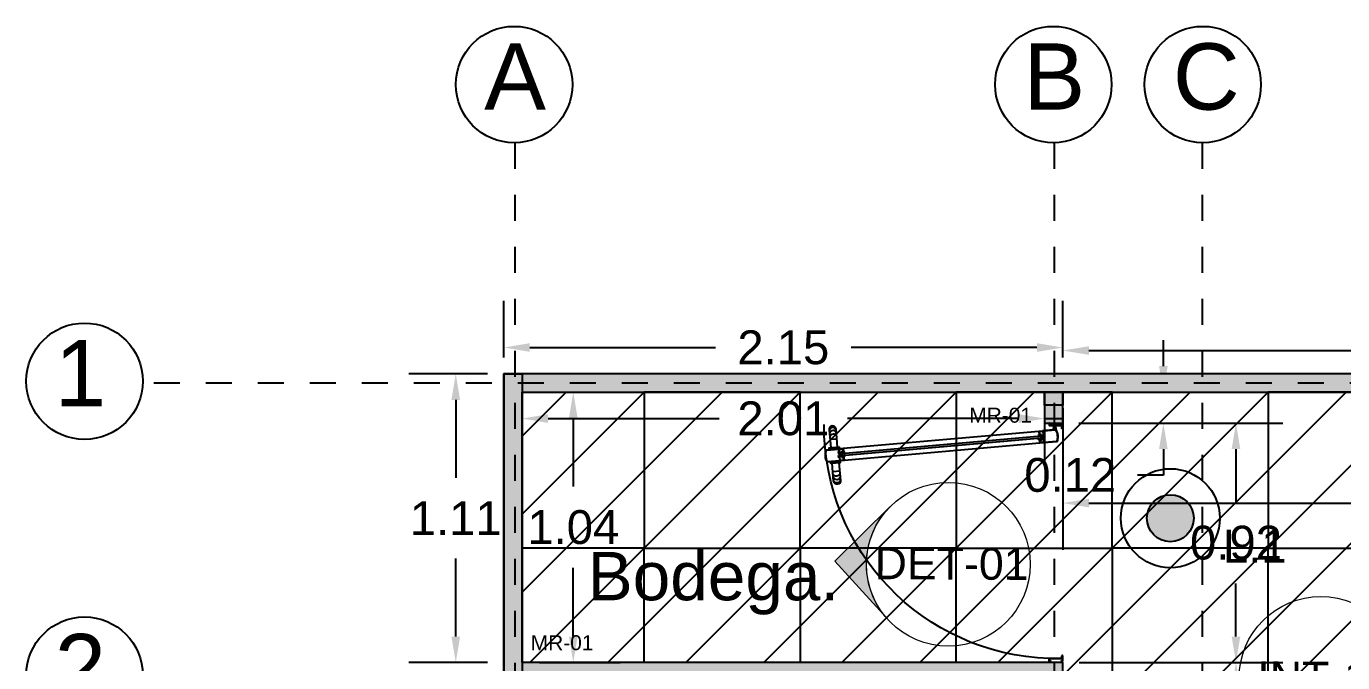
# Model space of a CAD drawing. Header units: millimetres. Extents: x 1966.2 to 2014.6, y 1502.1 to 1522.8.
# Drawn here: x 1993.6 to 1998.66, y 1520.33 to 1522.78 of the extents above; entities that cross this region are included whole.
import ezdxf

# ---------------------------------------------------------------- set-up
doc = ezdxf.new("R2010")
doc.units = ezdxf.units.MM
doc.linetypes.add('ACAD_ISO03W100', pattern=[30, 12, -18])
doc.linetypes.add('X-PP-NEW$0$HIDDEN', pattern=[0.375, 0.25, -0.125])
for name, color, linetype in [('COTAS', 252, 'Continuous'), ('EJES', 254, 'ACAD_ISO03W100'), ('MEDIDAS', 252, 'Continuous'), ('PISO 60X60', 1, 'Continuous'), ('PUERTAS', 251, 'Continuous'), ('TIPO DE MURO', 30, 'Continuous')]:
    doc.layers.add(name, color=color, linetype=linetype)
for name, color, linetype, lineweight in [('INFORMACION', 252, 'Continuous', 18), ('LAM-Imagenes', 251, 'Continuous', 18), ('LAM-Imagenes DET', 251, 'Continuous', 18), ('LUMINARIAS', 3, 'Continuous', 18), ('MURO TABLAROKA', 253, 'Continuous', 25)]:
    doc.layers.add(name, color=color, linetype=linetype, lineweight=lineweight)
doc.layers.add('PLAFON LISO', color=4, linetype='Continuous', plot=False)
doc.styles.get("Standard").update_dxf_attribs({"font": 'arial.ttf'})
doc.dimstyles.get("Standard").update_dxf_attribs({"dimtxt": 0.13, "dimasz": 0.1, "dimexe": 0.18, "dimexo": 0.0625, "dimgap": 0.09, "dimtad": 0, "dimtih": 1, "dimtoh": 1, "dimzin": 0, "dimdsep": 46, "dimtxsty": 'Standard', "dimcen": 0.09, "dimadec": 0, "dimazin": 0, "dimtfac": 1, "dimtofl": 0, "dimtmove": 0, "dimatfit": 3, "dimfxl": 1, "dimtolj": 1, "dimtzin": 0, "dimarcsym": 0})

# ---------------------------------------------------------------- blocks, each defined once
blk = doc.blocks.new('*D15')
at = {"layer": 'Defpoints', "color": 0, "lineweight": -3, "transparency": 16777216}
for p in [(1995.249098157268, 1521.443464830361), (1995.433915639791, 1521.443464830361), (1995.433915639791, 1520.333464830362)]:
    blk.add_point(p, dxfattribs=at)
at = {"layer": 'MEDIDAS', "color": 0, "lineweight": -2, "transparency": 16777216}
for p, q in [((1995.371415639791, 1521.443464830361), (1995.069098157267, 1521.443464830361)), ((1995.249098157268, 1521.343464830361), (1995.249098157268, 1521.043730860375)), ((1995.249098157268, 1520.433464830362), (1995.249098157268, 1520.733198800348)), ((1995.371415639791, 1520.333464830362), (1995.069098157267, 1520.333464830362))]:
    blk.add_line(p, q, dxfattribs=at)
at = {"layer": 'MEDIDAS', "color": 0, "lineweight": -3, "transparency": 16777216}
for points in [[(1995.232431490601, 1521.343464830361), (1995.265764823934, 1521.343464830361), (1995.249098157268, 1521.443464830361)], [(1995.232431490601, 1520.433464830362), (1995.265764823934, 1520.433464830362), (1995.249098157268, 1520.333464830362)]]:
    blk.add_solid(points, dxfattribs=at)
at = {"layer": 'MEDIDAS', "color": 0, "lineweight": -3, "transparency": 16777216, "insert": (1995.249098157267, 1520.888464830362), "char_height": 0.13, "attachment_point": 5}
blk.add_mtext('\\A1;1.11', dxfattribs=at)
blk = doc.blocks.new('*D16')
at = {"layer": 'Defpoints', "color": 0, "lineweight": -3, "transparency": 16777216}
for p in [(1997.583915639792, 1521.544657044584), (1995.433915639791, 1521.443464830361), (1997.583915639792, 1521.443464830362)]:
    blk.add_point(p, dxfattribs=at)
at = {"layer": 'MEDIDAS', "color": 0, "lineweight": -2, "transparency": 16777216}
for p, q in [((1995.433915639791, 1521.505964830361), (1995.433915639791, 1521.724657044584)), ((1997.583915639792, 1521.505964830362), (1997.583915639792, 1521.724657044584)), ((1995.533915639791, 1521.544657044584), (1996.248479077718, 1521.544657044584)), ((1997.483915639792, 1521.544657044584), (1996.769352201865, 1521.544657044584))]:
    blk.add_line(p, q, dxfattribs=at)
at = {"layer": 'MEDIDAS', "color": 0, "lineweight": -3, "transparency": 16777216}
for points in [[(1995.533915639791, 1521.561323711251), (1995.533915639791, 1521.527990377918), (1995.433915639791, 1521.544657044584)], [(1997.483915639792, 1521.561323711251), (1997.483915639792, 1521.527990377918), (1997.583915639792, 1521.544657044584)]]:
    blk.add_solid(points, dxfattribs=at)
at = {"layer": 'MEDIDAS', "color": 0, "lineweight": -3, "transparency": 16777216, "insert": (1996.508915639791, 1521.544657044584), "char_height": 0.13, "attachment_point": 5}
blk.add_mtext('\\A1;2.15', dxfattribs=at)
blk = doc.blocks.new('*D17')
at = {"layer": 'Defpoints', "color": 0, "lineweight": -3, "transparency": 16777216}
for p in [(2001.443915639791, 1521.533146907609), (1997.583915639792, 1521.443464830362), (2001.443915639791, 1521.443464830362)]:
    blk.add_point(p, dxfattribs=at)
at = {"layer": 'MEDIDAS', "color": 0, "lineweight": -2, "transparency": 16777216}
for p, q in [((1997.583915639792, 1521.505964830362), (1997.583915639792, 1521.713146907609)), ((2001.443915639791, 1521.505964830362), (2001.443915639791, 1521.713146907609)), ((1997.683915639792, 1521.533146907609), (1999.255163934471, 1521.533146907609)), ((2001.343915639791, 1521.533146907609), (1999.772667345112, 1521.533146907609))]:
    blk.add_line(p, q, dxfattribs=at)
at = {"layer": 'MEDIDAS', "color": 0, "lineweight": -3, "transparency": 16777216}
for points in [[(1997.683915639792, 1521.549813574275), (1997.683915639792, 1521.516480240942), (1997.583915639792, 1521.533146907609)], [(2001.343915639791, 1521.549813574275), (2001.343915639791, 1521.516480240942), (2001.443915639791, 1521.533146907609)]]:
    blk.add_solid(points, dxfattribs=at)
at = {"layer": 'MEDIDAS', "color": 0, "lineweight": -3, "transparency": 16777216, "insert": (1999.513915639791, 1521.533146907609), "char_height": 0.13, "attachment_point": 5}
blk.add_mtext('\\A1;3.86', dxfattribs=at)
blk = doc.blocks.new('X-PP-NEW$0$6370-Junquillo')
at = {"color": 0, "linetype": 'ByBlock', "ltscale": 10}
for p, q in [((-0.0021847135536319, -0.0134847135518328), (-0.0036847135539375, -0.0134847135518328)), ((-0.0036847135539375, -0.0134847135518328), (-0.0036847135539375, -0.0162847135520394)), ((0.0095152864464012, -0.0162847135529489), (-0.0036847135539375, -0.0162847135520394)), ((-0.0021847135536319, -0.0134847135518328), (-0.0021847135536319, -0.0149847135521384)), ((0.0082152864465002, -0.0149847135521384), (-0.0021847135536319, -0.0149847135521384)), ((-0.000384713553629, -0.0008847135527077), (-0.000384713553629, -0.0034847135525098)), ((-0.000384713553629, -0.0008847135527077), (0.0142499999978441, -0.0008847135517129)), ((-0.000384713553629, -0.0034847135525098), (0.0009152864462719999, -0.0034847135525098)), ((0.0009152864462719999, -0.0021847135526087), (0.0009152864462719999, -0.0034847135525098)), ((0.0009152864462719999, -0.0021847135526087), (0.012949999997943, -0.002184713551614)), ((0.0082152864461307, -0.0086847135507497), (0.0082152864465002, -0.0149847135521384)), ((0.0129499999975735, -0.0086847135496697), (0.0082152864461307, -0.0086847135507497)), ((0.0095152864460317, -0.009984713550665), (0.0095152864464012, -0.0162847135529489)), ((0.0129499999975735, -0.0099847135495708), (0.0095152864460317, -0.009984713550665)), ((0.012949999997943, -0.002184713551614), (0.0129499999975735, -0.0086847135496697)), ((0.0129499999975735, -0.0099847135495708), (0.012949999997943, -0.0162847135510447)), ((0.012949999997943, -0.0162847135510447), (0.0142499999978441, -0.0162847135510447)), ((0.0142499999978441, -0.0008847135517129), (0.0142499999978441, -0.0162847135510447))]:
    blk.add_line(p, q, dxfattribs=at)
blk = doc.blocks.new('X-PP-NEW$0$Vinil Cuña')
at = {"color": 0, "linetype": 'ByBlock', "ltscale": 10}
for p, q in [((-0.0026152864466695, 0.0033272758386707), (-0.002615286447579, 0.0036272758383911)), ((-0.0020152864481844, 0.0033272758386707), (-0.0026152864466695, 0.0033272758386707)), ((0.0039033090469474, 0.0004000000012967), (-0.00032548103691, 0.0004000000012967)), ((-0.0003254810377058, -0.002799999998901), (-0.00032548103691, 0.0004000000012967)), ((-0.002615286447579, -0.0042837760488874), (-0.0026152864466695, -0.0045837760494032)), ((-0.0023152864488196, -0.0045837760486074), (-0.0026152864466695, -0.0045837760494032)), ((-0.0023152864488196, -0.0067702556539557), (-0.0023152864488196, -0.0045837760486074)), ((-0.0020152864491223, -0.0067702556547968), (-0.0023152864488196, -0.0067702556539557)), ((0.0007713455057541, -0.0027999999979005), (-0.0003254810377058, -0.002799999998901)), ((0.0007713455057541, -0.0038996387624728), (0.0007713455057541, -0.0027999999979005))]:
    blk.add_line(p, q, dxfattribs=at)
for centre, radius, start, end in [((-0.0020194631098178, -0.0033661663370044), 0.0070190242256203, 32.45142326508603, 94.86969380100228), ((-0.0069088426468795, -0.0001161275282939), 0.0059836376075006, 315.8525318149123, 35.13254659063001), ((0.0012804139822862, -0.0071820894896431), 0.003321332329967, 98.81604215680264, 172.8771870189323)]:
    blk.add_arc(centre, radius, start, end, dxfattribs=at)
blk = doc.blocks.new('X-PP-NEW$0$Plomo-1')
at = {"color": 0, "linetype": 'ByBlock', "ltscale": 10}
blk.add_lwpolyline([(-0.0056990746839745, 0.0062500000001897), (0.0056990746839745, 0.0062500000001897), (0.0056990746839745, 0.0002500000004213), (-0.0056990746839745, 0.0002500000004213)], close=True, dxfattribs=at)
at = {"color": 0, "linetype": 'X-PP-NEW$0$HIDDEN', "ltscale": 10}
for points in [[(0.0056990746839745, 0.0062500000001897), (-0.0056990746839745, 0.0002500000004213)], [(-0.0056990746839745, 0.0062500000001897), (0.0056990746839745, 0.0002500000004213)]]:
    blk.add_lwpolyline(points, dxfattribs=at)
blk = doc.blocks.new('X-PP-NEW$0$Vinil Respaldo')
at = {"color": 0, "linetype": 'ByBlock', "ltscale": 10}
for p, q in [((-0.0040847135514639, 0.0014276743454151), (-0.0040847135514639, 0.0004000000021378)), ((0.0001754368070834, 0.0004000000022288), (-0.0040847135514639, 0.0004000000021378)), ((0.0001754368070834, 0.0004000000022288), (0.0001754368052644, -0.0026499999993428)), ((0.0010754368070849, 0.0004000000022288), (0.0010754368070849, -0.0011327562919532)), ((0.0010754368070849, -0.0011327562919532), (0.0026152864476217, 0.0003106193813083)), ((0.0026152864494406, 0.0023527136341377), (0.0026152864484459, 0.0036275233583747)), ((0.0026152864484459, -3.57907796924e-05), (0.0026152864466269, 0.0003106193813083)), ((-0.0051245631938741, -0.0015499999999546), (-0.0051245631929646, -0.0040500000004644)), ((-0.0048745631938232, -0.0015499999991357), (-0.0051245631938741, -0.0015499999999546)), ((-0.0048745631938232, -0.0040499999996455), (-0.0051245631929646, -0.0040500000004644)), ((-0.0048745631938232, -0.0015499999991357), (-0.0048745631948179, -0.0026500000030891)), ((-0.0048745631938232, -0.0026500000012701), (-0.0046245631938575, -0.0026500000012701)), ((-0.0048745631938232, -0.0030999999989971), (-0.0046245631938575, -0.0030999999981787)), ((-0.0048745631948179, -0.0030999999999977), (-0.0048745631938232, -0.0040499999986454)), ((-0.0046245631938575, -0.0015499999999546), (-0.0046245631938575, -0.0026500000030891)), ((-0.0043745631937213, -0.0015499999991357), (-0.0046245631938575, -0.0015499999999546)), ((-0.0046245631938575, -0.0030999999981787), (-0.0046245631937722, -0.0040499999996455)), ((-0.0043745631937213, -0.0040499999996455), (-0.0046245631937722, -0.0040499999996455)), ((-0.0043745631937213, -0.0015499999991357), (-0.0043745631937213, -0.0026500000012701)), ((-0.0043745631928971, -0.0026500000022707), (-0.0041245631919367, -0.0026500000022707)), ((-0.0043745631928971, -0.0030999999981787), (-0.0041245631919367, -0.0030999999989971)), ((-0.0043745631937213, -0.0030999999971781), (-0.0043745631937213, -0.0040499999996455)), ((-0.0041245631927609, -0.0015499999991357), (-0.0041245631936704, -0.0026500000030891)), ((-0.0038745631936195, -0.0015499999991357), (-0.0041245631927609, -0.0015499999991357)), ((-0.0041245631936704, -0.0030999999971781), (-0.0041245631927609, -0.0040499999986454)), ((-0.0038745631936195, -0.0040499999986454), (-0.0041245631927609, -0.0040499999986454)), ((-0.0038745631936195, -0.0015499999991357), (-0.0038745631946142, -0.0026500000030891)), ((-0.0038745631936195, -0.0026500000022707), (0.0001754368052644, -0.0026499999993428)), ((-0.0038745631936195, -0.0030999999989971), (0.0001754368061739, -0.0030999999970698)), ((-0.0038745631946142, -0.0030999999953591), (-0.0038745631936195, -0.0040499999986454)), ((0.0001754368061739, -0.0030999999970698), (0.0001754368071687, -0.0067702556547742)), ((0.0010754368080796, -0.0067702556547742), (0.0001754368071687, -0.0067702556547742)), ((0.0010754368070849, -0.0014791664529543), (0.0026152864484459, -3.57907796924e-05)), ((0.0010754368070849, -0.0026655125843167), (0.0026152864476217, -0.0012221369110548)), ((0.0010754368061754, -0.0014791664529543), (0.0010754368070849, -0.0026655125852262)), ((0.0010754368070849, -0.0030119227453174), (0.0026152864484459, -0.0015685470720559)), ((0.0010754368080796, -0.00437147395809), (0.0026152864484459, -0.0029280982848281)), ((0.0010754368062607, -0.0030119227453174), (0.0010754368070849, -0.00437147395809)), ((0.0010754368080796, -0.0047178841190907), (0.0026152864494406, -0.0032745084458288)), ((0.0010754368089039, -0.0047178841190907), (0.0010754368080796, -0.0064238454937735)), ((0.0010754368080796, -0.0064238454937735), (0.0026152864485312, -0.0049804698205116)), ((0.0010754368080796, -0.0067702556547742), (0.0026152864494406, -0.0053268799815123)), ((0.0026152864484459, -0.0015685470720559), (0.0026152864466269, -0.0012221369110548)), ((0.0026152864494406, -0.0032745084458288), (0.0026152864476217, -0.0029280982848281)), ((0.0026152864494406, -0.0053268799815123), (0.0026152864476217, -0.0049804698205116))]:
    blk.add_line(p, q, dxfattribs=at)
for centre, radius, start, end in [((-0.0048637562275644, 0.0151032737116692), 0.0136977708229338, 273.2603812974896, 303.0933252576063), ((-0.000696264892099, 0.003380604971027), 0.0034674101128234, 300.7276773920068, 342.7558813113855)]:
    blk.add_arc(centre, radius, start, end, dxfattribs=at)
blk = doc.blocks.new('X-PP-NEW$0$9204-29204-Cerco Chapa')
at = {"color": 0, "linetype": 'ByBlock', "ltscale": 10}
for p, q in [((-0.05464999999998099, 0.0222000000003675), (-0.05464999999998099, 0.021550000000417)), ((-0.0047743969097382, 0.0222000000003675), (-0.05464999999998099, 0.0222000000003675)), ((-0.0540000000000305, 0.021550000000417), (-0.05464999999998099, 0.021550000000417)), ((-0.0540000000000305, 0.021550000000417), (-0.0540000000000305, 0.0074500000000768)), ((-0.0540000000000305, 0.0074500000000768), (-0.0527000000001294, 0.0074500000000768)), ((-0.0540000000000305, -0.0041499999997541), (-0.0540000000000305, 0.0041499999997541)), ((-0.0540000000000305, 0.0041499999997541), (-0.0507000000006315, 0.0041499999997541)), ((-0.0527000000001294, 0.0208999999995427), (-0.0527000000001294, 0.0114999999996286)), ((-0.0056214923750986, 0.0208999999995427), (-0.0527000000001294, 0.0208999999995427)), ((-0.0527000000001294, 0.0114999999996286), (-0.0494000000007162, 0.0115000000005381)), ((-0.0527000000001294, 0.0101999999997276), (-0.0507000000006315, 0.0101999999997276)), ((-0.0527000000001294, 0.0101999999997276), (-0.0527000000001294, 0.0074500000000768)), ((-0.0527000000001294, -0.002849999999853), (-0.0527000000001294, 0.002849999999853)), ((-0.0527000000001294, 0.002849999999853), (-0.0494000000007162, 0.002849999999853)), ((-0.0507000000006315, 0.0101999999997276), (-0.0507000000006315, 0.0041499999997541)), ((-0.0494000000007162, 0.0115000000005381), (-0.0494000000007162, 0.002849999999853)), ((-0.05464999999998099, -0.0222000000003675), (-0.05464999999998099, -0.021550000000417)), ((-0.0540000000000305, -0.021550000000417), (-0.05464999999998099, -0.021550000000417)), ((-0.0047743969097382, -0.0222000000003675), (-0.05464999999998099, -0.0222000000003675)), ((-0.0540000000000305, -0.0041499999997541), (-0.0507000000006315, -0.0041499999997541)), ((-0.0540000000000305, -0.021550000000417), (-0.0540000000000305, -0.0074500000000768)), ((-0.0540000000000305, -0.0074500000000768), (-0.0527000000001294, -0.0074500000000768)), ((-0.0527000000001294, -0.002849999999853), (-0.0494000000007162, -0.002849999999853)), ((-0.0527000000001294, -0.0101999999997276), (-0.0527000000001294, -0.0074500000000768)), ((-0.0527000000001294, -0.0101999999997276), (-0.0507000000006315, -0.0101999999997276)), ((-0.0527000000001294, -0.0209000000004522), (-0.0527000000001294, -0.0115000000005381)), ((-0.0527000000001294, -0.0115000000005381), (-0.0494000000007162, -0.0115000000005381)), ((-0.0056214923750986, -0.0209000000004522), (-0.0527000000001294, -0.0209000000004522)), ((-0.0507000000006315, -0.0101999999997276), (-0.0507000000006315, -0.0041499999997541)), ((-0.0494000000007162, -0.0115000000005381), (-0.0494000000007162, -0.002849999999853))]:
    blk.add_line(p, q, dxfattribs=at)
for radius, start, end in [(0.0527000000000318, 336.6351717595788, 23.36482824035422), (0.0540000000000332, 335.7253478038544, 24.27465219614556)]:
    blk.add_arc((-0.0540000000000305, 0), radius, start, end, dxfattribs=at)
blk = doc.blocks.new('X-PP-NEW$0$Bisagra Pivote Descentrado Planta')
at = {"color": 0, "linetype": 'ByBlock', "ltscale": 10}
blk.add_lwpolyline([(0, -0.0119146742937026), (-0.0108999999999983, -0.0119146742937026), (-0.0290101176663159, -0.0087897364260883, -0.3650077724577894), (-0.0315, -0.0058334245402207), (-0.0315, 0.0058334245402278, -0.3650077724577894), (-0.0290101176663159, 0.0087897364260954), (-0.0109000000000267, 0.0119146742937026), (0, 0.0119146742937026), (0, -0.0119146742937026)], format="xyb", dxfattribs=at)
blk.add_circle((-0.0187999999999976, 3.6e-15), 0.0045, dxfattribs=at)
blk = doc.blocks.new('X-PP-NEW$0$1142-Jaladera-planta')
at = {"color": 0, "linetype": 'ByBlock', "ltscale": 10}
for points in [[(2.53e-14, 0.0187000000000026), (0.006000000000021999, 0.0187000000000026), (0.0060000000000291, -0.0187000000000026), (2.62e-14, -0.0187000000000026)], [(2.53e-14, 0.0152000451068091), (0.0060000000000509, 0.0152000451068091)], [(2.53e-14, 0.0089500451068005), (0.0060000000000509, 0.0089500451068005)], [(0, 0), (0.0060000000000255, 0)], [(0.0370000000000421, 0.0127000000000166), (0.0370000000000421, -0.0126999999999882)], [(2.53e-14, -0.0089500451068005), (0.0060000000000509, -0.0089500451068005)], [(2.53e-14, -0.0152000451068091), (0.0060000000000509, -0.0152000451068091)]]:
    blk.add_lwpolyline(points, dxfattribs=at)
blk.add_lwpolyline([(0.0060000000000278, -0.0127000000000024), (0.0720000000000511, -0.0126999999999811, 1), (0.0720000000000476, 0.0127000000000024), (0.0060000000000229, 0.0127000000000024)], format="xyb", dxfattribs=at)
for centre, radius, start, end in [((0.0405988309515455, 1.42e-14), 0.014313121001622, 297.4643773578448, 62.53562264215604), ((0.0554681262331731, 1.42e-14), 0.0128175421491176, 277.7654122111318, 82.2345877888683), ((0.066998400000053, 1.42e-14), 0.0127016, 270.9094377233401, 89.09056227662771)]:
    blk.add_arc(centre, radius, start, end, dxfattribs=at)
blk = doc.blocks.new('X-PP-NEW$0$5844-25844-Batiente')
at = {"color": 0, "linetype": 'ByBlock'}
for p, q in [((-0.025400000000019, 0), (-0.025400000000019, 0.0207000000000544)), ((-0.025400000000019, 0.0207000000000544), (-0.0220999999996963, 0.0207000000000544)), ((-0.025400000000019, 0), (-0.0241000000001179, 0)), ((-0.0241000000001179, 0.0197000000007592), (-0.0241000000001179, 0.0142000000005425)), ((-0.0241000000001179, 0.0197000000007592), (-0.0230999999999, 0.0197000000007592)), ((-0.0230999999999, 0.0142000000005425), (-0.0241000000001179, 0.0142000000005425)), ((-0.0220999999996963, 0.0132000000003378), (-0.0241000000001179, 0.0132000000003378)), ((-0.0241000000001179, 0.0132000000003378), (-0.0241000000001179, 0.0102000000006331)), ((-0.0241000000001179, 0.0102000000006331), (0.025400000000019, 0.0102000000006331)), ((-0.0241000000001179, 0.0028000000002093), (-0.0241000000001179, 0.0089000000007307)), ((-0.0241000000001179, 0.0089000000007307), (0.0241000000001179, 0.0089000000007307)), ((-0.0241000000001179, 0.0028000000002093), (-0.0201000000001983, 0.0028000000002093)), ((-0.0241000000001179, 0.0015000000012164), (-0.0206000000003002, 0.0015000000003069)), ((-0.0241000000001179, 0), (-0.0241000000001179, 0.0015000000012164)), ((-0.0230999999999, 0.0197000000007592), (-0.0230999999999, 0.0183999999999474)), ((-0.0230999999999, 0.0183999999999474), (-0.0220999999996963, 0.0183999999999474)), ((-0.0220999999996963, 0.0155000000004448), (-0.0230999999999, 0.0155000000004448)), ((-0.0230999999999, 0.0155000000004448), (-0.0230999999999, 0.0142000000005425)), ((-0.0220999999996963, 0.0207000000000544), (-0.0220999999996963, 0.0183999999999474)), ((-0.0220999999996963, 0.0155000000004448), (-0.0220999999996963, 0.0132000000003378)), ((-0.0201000000001983, 0.0020000000004092), (-0.0201000000001983, 0.0028000000002093)), ((0.0241000000001179, 0.0028000000002093), (0.0201000000002125, 0.0028000000002093)), ((0.0201000000002125, 0.0020000000004092), (0.0201000000002125, 0.0028000000002093)), ((0.0241000000001179, 0.0015000000012164), (0.0206000000003144, 0.0015000000003069)), ((0.0241000000001179, 0.0028000000002093), (0.0241000000001179, 0.0089000000007307)), ((0.0241000000001179, 0), (0.0241000000001179, 0.0015000000012164)), ((0.0241000000001179, 0), (0.025400000000019, 0)), ((0.025400000000019, 0), (0.025400000000019, 0.0102000000006331))]:
    blk.add_line(p, q, dxfattribs=at)
for centre, start, end in [((-0.0206000000003002, 0.0020000000004092), 270, 0), ((0.0206000000003144, 0.0020000000004092), 180, 270)]:
    blk.add_arc(centre, 0.0005000000000005, start, end, dxfattribs=at)
blk = doc.blocks.new('X-PP-NEW$0$Felpa')
at = {"color": 0, "linetype": 'ByBlock', "ltscale": 10}
blk.add_lwpolyline([(0.0022999999985419, 0.0024500186012766), (0.0022999999994511, 0.0011500000007998), (0.0007000000002080002, 0.0011500000007998), (0.0006999999987585, 0.0024499999999716), (0.0002999999986741, 0.0024499999999716), (0.0002999999986741, -0.0024500000006564), (0.0007000000002080002, -0.0024500000006564), (0.0007000000002080002, -0.0011499999993019), (0.0022999999994511, -0.0011499999993019), (0.0022999999994511, -0.0024500185999676, 0.4835933280166289)], format="xyb", close=True, dxfattribs=at)
blk = doc.blocks.new('X-PP-NEW$0$Pta Alum ACC')
blk.add_lwpolyline([(155.3970818672298, 33.65074420609837, 0.4074784551907598), (154.4973010214065, 34.51627817467119)], format="xyb")
for points in [[(154.5905588878085, 34.457496312808), (154.522213311006, 33.67630279520827)], [(154.610142838477, 34.4496063050053), (154.6164297263259, 34.44905627358869), (154.5491567107861, 33.68012218729571), (154.5428698229372, 33.68067221871233), (154.610142838477, 34.4496063050053)], [(154.5687362810883, 33.67223256272542), (154.6370818578913, 34.45342608032509)]]:
    blk.add_lwpolyline(points)
for name, p, xscale, yscale, zscale, rotation in [('X-PP-NEW$0$1142-Jaladera-planta', (154.5922775327557, 34.47709006337143), -1.05181712320843, 1.05181712320843, 1.05181712320843, 354.9999999828411), ('X-PP-NEW$0$9204-29204-Cerco Chapa', (154.618830242336, 34.51272426672388), -1.05181712320843, 1.05181712320843, 1.05181712320843, 264.9999999913356), ('X-PP-NEW$0$1142-Jaladera-planta', (154.638796122473, 34.47302021412094), 1.05181712320843, 1.05181712320843, 1.05181712320843, 354.9999999999998), ('X-PP-NEW$0$6370-Junquillo', (154.5905588878088, 34.4574963128079), -1.05181712320843, 1.05181712320843, 1.05181712320843, 84.99999999133487), ('X-PP-NEW$0$Vinil Respaldo', (154.6063159244859, 34.44107210349179), -1.05181712320843, 1.05181712320843, 1.05181712320843, 174.9999999913356), ('X-PP-NEW$0$Plomo-1', (154.6138821497694, 34.45614208446722), 1.05181712320843, 1.05181712320843, 1.05181712320843, 174.9999999913348), ('X-PP-NEW$0$Vinil Cuña', (154.6187121719854, 34.43998757236343), -1.05181712320843, 1.05181712320843, 1.05181712320843, 174.9999999913356), ('X-PP-NEW$0$6370-Junquillo', (154.6370818578907, 34.45342608032509), 1.05181712320843, 1.05181712320843, 1.05181712320843, 264.9999999913344), ('X-PP-NEW$0$9204-29204-Cerco Chapa', (154.5404649265612, 33.61700460880952), -1.05181712320843, 1.05181712320843, 1.05181712320843, 84.99999999133567), ('X-PP-NEW$0$6370-Junquillo', (154.5222133110065, 33.6763027952083), 1.05181712320843, 1.05181712320843, 1.05181712320843, 84.9999999913353), ('X-PP-NEW$0$Vinil Respaldo', (154.5405829969119, 33.68974130316996), 1.05181712320843, 1.05181712320843, 1.05181712320843, 354.9999999913348), ('X-PP-NEW$0$Plomo-1', (154.5454173994935, 33.67358640783381), -1.05181712320843, 1.05181712320843, 1.05181712320843, 354.9999999913348), ('X-PP-NEW$0$Vinil Cuña', (154.5529792444114, 33.68865677204161), 1.05181712320843, 1.05181712320843, 1.05181712320843, 354.9999999913348), ('X-PP-NEW$0$6370-Junquillo', (154.5687362810884, 33.67223256272548), -1.05181712320843, 1.05181712320843, 1.05181712320843, 264.9999999913356), ('X-PP-NEW$0$Bisagra Pivote Descentrado Planta', (154.5181176321615, 33.62948897189236), 0.4588769036827118, 0.4588769036827118, 0.4588769036827118, 354.999999999999)]:
    blk.add_blockref(name, p, dxfattribs=dict(xscale=xscale, yscale=yscale, zscale=zscale, rotation=rotation))
at = {"linetype": 'ByBlock', "yscale": 1.032473033285478, "zscale": 1.032473033285478}
for name, p, xscale, rotation in [('X-PP-NEW$0$5844-25844-Batiente', (154.49261309217, 33.6245193910529), -1.032473033285478, 270.0000000000001), ('X-PP-NEW$0$5844-25844-Batiente', (155.40761309217, 33.6245193910529), 1.032473033285478, 89.99999999999997), ('X-PP-NEW$0$Felpa', (154.5101135100848, 33.59963679095064), -1.032473033285478, 270.0000000000001), ('X-PP-NEW$0$Felpa', (155.3901126742552, 33.59963679095064), 1.032473033285478, 89.99999999999997)]:
    blk.add_blockref(name, p, dxfattribs=dict(at, xscale=xscale, rotation=rotation))
blk = doc.blocks.new('PISO')
at = {"layer": 'PISO 60X60', "lineweight": -3}
for points in [[(1978.129027238857, 1521.373464824629), (1978.597732108295, 1521.373464824629), (1978.597732108295, 1520.773464824629), (1978.129027238857, 1520.773464824629)], [(1978.597732108295, 1520.333464830362), (1978.597732108295, 1520.773464824629), (1978.129027238857, 1520.773464824629)], [(1978.597732108295, 1520.333464830362), (1978.597732108295, 1520.773464824629), (1979.197732108295, 1520.773464824629), (1979.197732108295, 1520.333464830362)], [(1979.797732108295, 1520.333464830362), (1979.797732108295, 1520.773464824629), (1979.197732108295, 1520.773464824629), (1979.197732108295, 1520.333464830362)], [(1979.797732108295, 1520.333464830362), (1979.797732108295, 1520.773464824629), (1980.397732108295, 1520.773464824629), (1980.397732108295, 1520.173464824629)]]:
    blk.add_lwpolyline(points, dxfattribs=at)
for points in [[(1978.597732108295, 1520.773464824629), (1979.197732108295, 1520.773464824629), (1979.197732108295, 1521.373464824629), (1978.597732108295, 1521.373464824629)], [(1979.797732108295, 1520.773464824629), (1979.197732108295, 1520.773464824629), (1979.197732108295, 1521.373464824629), (1979.797732108295, 1521.373464824629)], [(1979.797732108295, 1520.773464824629), (1980.397732108295, 1520.773464824629), (1980.397732108295, 1521.373464824629), (1979.797732108295, 1521.373464824629)], [(1980.997732108294, 1520.773464824629), (1980.397732108295, 1520.773464824629), (1980.397732108295, 1521.373464824629), (1980.997732108294, 1521.373464824629)], [(1980.997732108294, 1520.773464824629), (1981.597732108294, 1520.773464824629), (1981.597732108294, 1521.373464824629), (1980.997732108294, 1521.373464824629)], [(1980.997732108294, 1520.773464824629), (1980.397732108295, 1520.773464824629), (1980.397732108295, 1520.173464824629), (1980.997732108294, 1520.173464824629)], [(1980.997732108294, 1520.773464824629), (1981.597732108294, 1520.773464824629), (1981.597732108294, 1520.173464824629), (1980.997732108294, 1520.173464824629)]]:
    blk.add_lwpolyline(points, close=True, dxfattribs=at)
blk = doc.blocks.new('*D80')
at = {"layer": 'COTAS', "color": 0, "lineweight": -2, "transparency": 16777216}
for p, q in [((1997.646415639791, 1520.333464830362), (1998.429809994359, 1520.333464830362)), ((1998.249809994359, 1520.233464830362), (1998.249809994359, 1519.789839318766)), ((1998.249809994359, 1519.033464830362), (1998.249809994359, 1519.477090341958)), ((1997.646415639791, 1518.933464830362), (1998.429809994359, 1518.933464830362))]:
    blk.add_line(p, q, dxfattribs=at)
at = {"layer": 'COTAS', "color": 0, "lineweight": -3, "transparency": 16777216}
for points in [[(1998.233143327692, 1520.233464830362), (1998.266476661025, 1520.233464830362), (1998.249809994359, 1520.333464830362)], [(1998.233143327692, 1519.033464830362), (1998.266476661025, 1519.033464830362), (1998.249809994359, 1518.933464830362)]]:
    blk.add_solid(points, dxfattribs=at)
at = {"layer": 'Defpoints', "color": 0, "lineweight": -3, "transparency": 16777216}
for p in [(1997.583915639791, 1520.333464830362), (1998.249809994359, 1520.333464830362), (1997.583915639791, 1518.933464830362)]:
    blk.add_point(p, dxfattribs=at)
at = {"layer": 'COTAS', "color": 0, "lineweight": -3, "transparency": 16777216, "insert": (1998.249809994358, 1519.633464830362), "char_height": 0.13, "attachment_point": 5}
blk.add_mtext('\\A1;1.40', dxfattribs=at)
blk = doc.blocks.new('*D81')
at = {"layer": 'COTAS', "color": 0, "lineweight": -2, "transparency": 16777216}
for p, q in [((1997.6452271845, 1521.253956313383), (1998.429809994359, 1521.253956313383)), ((1998.249809994359, 1521.153956313384), (1998.249809994359, 1520.950085060276)), ((1998.249809994359, 1520.433464830362), (1998.249809994359, 1520.637336083469)), ((1997.646415639791, 1520.333464830362), (1998.429809994359, 1520.333464830362))]:
    blk.add_line(p, q, dxfattribs=at)
at = {"layer": 'COTAS', "color": 0, "lineweight": -3, "transparency": 16777216}
for points in [[(1998.233143327692, 1521.153956313384), (1998.266476661025, 1521.153956313384), (1998.249809994359, 1521.253956313383)], [(1998.233143327692, 1520.433464830362), (1998.266476661025, 1520.433464830362), (1998.249809994359, 1520.333464830362)]]:
    blk.add_solid(points, dxfattribs=at)
at = {"layer": 'Defpoints', "color": 0, "lineweight": -3, "transparency": 16777216}
for p in [(1997.5827271845, 1521.253956313383), (1998.249809994359, 1521.253956313383), (1997.583915639791, 1520.333464830362)]:
    blk.add_point(p, dxfattribs=at)
at = {"layer": 'COTAS', "color": 0, "lineweight": -3, "transparency": 16777216, "insert": (1998.249809994358, 1520.793710571873), "char_height": 0.13, "attachment_point": 5}
blk.add_mtext('\\A1;0.92', dxfattribs=at)
blk = doc.blocks.new('*D82')
at = {"layer": 'COTAS', "color": 0, "lineweight": -2, "transparency": 16777216}
for p, q in [((1997.970607919655, 1521.473464830361), (1997.970607919655, 1521.573464830361)), ((1997.646415639791, 1521.373464830361), (1998.150607919655, 1521.373464830361)), ((1997.646569773105, 1521.253956313383), (1998.150607919655, 1521.253956313383)), ((1997.970607919655, 1521.153956313384), (1997.970607919655, 1521.053956313383)), ((1997.970607919655, 1521.053956313383), (1997.870607919655, 1521.053956313383))]:
    blk.add_line(p, q, dxfattribs=at)
at = {"layer": 'COTAS', "color": 0, "lineweight": -3, "transparency": 16777216}
for points in [[(1997.953941252988, 1521.473464830361), (1997.987274586322, 1521.473464830361), (1997.970607919655, 1521.373464830361)], [(1997.953941252988, 1521.153956313384), (1997.987274586322, 1521.153956313384), (1997.970607919655, 1521.253956313383)]]:
    blk.add_solid(points, dxfattribs=at)
at = {"layer": 'Defpoints', "color": 0, "lineweight": -3, "transparency": 16777216}
for p in [(1997.583915639791, 1521.373464830361), (1997.584069773105, 1521.253956313383), (1997.970607919655, 1521.253956313383)]:
    blk.add_point(p, dxfattribs=at)
at = {"layer": 'COTAS', "color": 0, "lineweight": -3, "transparency": 16777216, "insert": (1997.612432612697, 1521.053956313384), "char_height": 0.13, "attachment_point": 5}
blk.add_mtext('\\A1;0.12', dxfattribs=at)
blk = doc.blocks.new('*D83')
at = {"layer": 'COTAS', "color": 0, "lineweight": -2, "transparency": 16777216}
for p, q in [((1997.583915639791, 1521.310964830361), (1997.583915639791, 1520.766604395162)), ((2001.372620509224, 1521.310964830361), (2001.372620509224, 1520.766604395162)), ((1997.683915639791, 1520.946604395162), (1999.219339015845, 1520.946604395162)), ((2001.272620509224, 1520.946604395162), (1999.737197133171, 1520.946604395162))]:
    blk.add_line(p, q, dxfattribs=at)
at = {"layer": 'COTAS', "color": 0, "lineweight": -3, "transparency": 16777216}
for points in [[(1997.683915639791, 1520.963271061829), (1997.683915639791, 1520.929937728496), (1997.583915639791, 1520.946604395162)], [(2001.272620509224, 1520.963271061829), (2001.272620509224, 1520.929937728496), (2001.372620509224, 1520.946604395162)]]:
    blk.add_solid(points, dxfattribs=at)
at = {"layer": 'Defpoints', "color": 0, "lineweight": -3, "transparency": 16777216}
for p in [(1997.583915639791, 1521.373464830361), (2001.372620509224, 1521.373464830361), (2001.372620509224, 1520.946604395162)]:
    blk.add_point(p, dxfattribs=at)
at = {"layer": 'COTAS', "color": 0, "lineweight": -3, "transparency": 16777216, "insert": (1999.478268074508, 1520.946604395162), "char_height": 0.13, "attachment_point": 5}
blk.add_mtext('\\A1;3.79', dxfattribs=at)
blk = doc.blocks.new('*D89')
at = {"layer": 'COTAS', "color": 0, "lineweight": -2, "transparency": 16777216}
for p, q in [((1995.503915639791, 1521.310964830361), (1995.503915639791, 1521.091557348448)), ((1997.513924743464, 1521.310964830361), (1997.513924743464, 1521.091557348448)), ((1995.603915639791, 1521.271557348448), (1996.261519100222, 1521.271557348448)), ((1997.413924743464, 1521.271557348448), (1996.756321283032, 1521.271557348448))]:
    blk.add_line(p, q, dxfattribs=at)
at = {"layer": 'COTAS', "color": 0, "lineweight": -3, "transparency": 16777216}
for points in [[(1995.603915639791, 1521.288224015115), (1995.603915639791, 1521.254890681782), (1995.503915639791, 1521.271557348448)], [(1997.413924743464, 1521.288224015115), (1997.413924743464, 1521.254890681782), (1997.513924743464, 1521.271557348448)]]:
    blk.add_solid(points, dxfattribs=at)
at = {"layer": 'Defpoints', "color": 0, "lineweight": -3, "transparency": 16777216}
for p in [(1995.503915639791, 1521.373464830361), (1997.513924743464, 1521.373464830361), (1997.513924743464, 1521.271557348448)]:
    blk.add_point(p, dxfattribs=at)
at = {"layer": 'COTAS', "color": 0, "lineweight": -3, "transparency": 16777216, "insert": (1996.508920191627, 1521.271557348448), "char_height": 0.13, "attachment_point": 5}
blk.add_mtext('\\A1;2.01', dxfattribs=at)
blk = doc.blocks.new('*D90')
at = {"layer": 'COTAS', "color": 0, "lineweight": -2, "transparency": 16777216}
for p, q in [((1995.566415639791, 1521.373464830361), (1995.88107726001, 1521.373464830361)), ((1995.70107726001, 1521.273464830361), (1995.70107726001, 1521.009836786101)), ((1995.70107726001, 1520.433459765034), (1995.70107726001, 1520.697087809294)), ((1995.571415639791, 1520.333459765034), (1995.88107726001, 1520.333459765034))]:
    blk.add_line(p, q, dxfattribs=at)
at = {"layer": 'COTAS', "color": 0, "lineweight": -3, "transparency": 16777216}
for points in [[(1995.684410593343, 1521.273464830361), (1995.717743926676, 1521.273464830361), (1995.70107726001, 1521.373464830361)], [(1995.684410593343, 1520.433459765034), (1995.717743926676, 1520.433459765034), (1995.70107726001, 1520.333459765034)]]:
    blk.add_solid(points, dxfattribs=at)
at = {"layer": 'Defpoints', "color": 0, "lineweight": -3, "transparency": 16777216}
for p in [(1995.503915639791, 1521.373464830361), (1995.508915639791, 1520.333459765034), (1995.70107726001, 1520.333459765034)]:
    blk.add_point(p, dxfattribs=at)
at = {"layer": 'COTAS', "color": 0, "lineweight": -3, "transparency": 16777216, "insert": (1995.701077260009, 1520.853462297698), "char_height": 0.13, "attachment_point": 5}
blk.add_mtext('\\A1;1.04', dxfattribs=at)
blk = doc.blocks.new('INT')
at = {"layer": 'LAM-Imagenes'}
h = blk.add_hatch(color=256, dxfattribs=at)
h.dxf.hatch_style = 1
edge = h.paths.add_edge_path()
edge.add_line((0.3330316516205585, 0.3699499796452983), (-0.009994534535735511, 0.6907506906402432))
edge.add_line((-0.009994534535735511, 0.6907506906402432), (-0.3435956763532886, 0.3601597973290609))
edge.add_arc((-8.286513836219811e-14, 8.892886427247504e-14), 0.4977680869849563, 48.00622784282649, 133.6516921502329, ccw=False)
blk.add_lwpolyline([(0.3330316516205585, 0.3699499796452983), (-0.009994534535735511, 0.6907506906402432), (-0.3435956763532886, 0.3601597973290609, -0.3921245748608314), (0.3330316516205585, 0.3699499796452983, 42.03721698194761)], format="xyb", dxfattribs=at)
blk.add_circle((0, 0), 0.4977680869850283, dxfattribs=at)
blk = doc.blocks.new('DET')
at = {"layer": 'LAM-Imagenes DET'}
h = blk.add_hatch(color=256, dxfattribs=at)
h.dxf.hatch_style = 1
edge = h.paths.add_edge_path()
edge.add_line((0.2106787348693615, 0.2340335919943755), (-0.006322629940314073, 0.4369749268757914))
edge.add_line((-0.006322629940314073, 0.4369749268757914), (-0.2173616292877796, 0.2278402370550339))
edge.add_arc((1.409549560404955e-14, 2.481348460037225e-14), 0.3148924443487442, 48.006227842825126, 133.6516921502316, ccw=False)
blk.add_lwpolyline([(0.2106787348693615, 0.2340335919943755), (-0.006322629940314073, 0.4369749268757914), (-0.2173616292877796, 0.2278402370550339, -0.3921245748608314), (0.2106787348693615, 0.2340335919943755, 42.03721698194761)], format="xyb", dxfattribs=at)
blk.add_circle((0, 0), 0.314892444348787, dxfattribs=at)

msp = doc.modelspace()

# ---------------------------------------------------------------- hatches: boundary and pattern name
at = {"layer": 'LUMINARIAS', "lineweight": -3}
h = msp.add_hatch(color=256, dxfattribs=at)
h.dxf.hatch_style = 1
edge = h.paths.add_edge_path()
edge.add_arc((1997.997322271623, 1520.888413113397), 0.09024522743675334, 0, 360)
at = {"layer": 'MURO TABLAROKA'}
h = msp.add_hatch(color=256, dxfattribs=at)
h.dxf.hatch_style = 1
h.paths.add_polyline_path([(1995.433915639791, 1511.138464830361), (1995.433915639791, 1521.443464830361), (1995.503915639791, 1521.443464830361), (1995.503915639791, 1511.208464830361), (1995.883915639791, 1511.208464830361), (1995.883915639791, 1511.138464830361)])
h = msp.add_hatch(color=256, dxfattribs=at)
h.dxf.hatch_style = 1
h.paths.add_polyline_path([(2001.443915639791, 1521.443464830361), (1995.503915639791, 1521.443464830361), (1995.503915639791, 1521.373464830361), (2001.443915639791, 1521.373464830361)])
h = msp.add_hatch(color=256, dxfattribs=at)
h.dxf.hatch_style = 1
h.paths.add_polyline_path([(1997.583915639791, 1521.254419137808), (1997.513915639792, 1521.254419137808), (1997.513924743464, 1521.373464830361), (1997.583915639791, 1521.373464830361)])
h = msp.add_hatch(color=256, dxfattribs=at)
h.dxf.hatch_style = 1
h.paths.add_polyline_path([(1995.503915639791, 1520.263454699706), (1997.503915639791, 1520.263454699706), (1997.533915639792, 1520.263454699706), (1997.533915639791, 1518.583464830362), (1997.603915639791, 1518.583464830362), (1997.603915639791, 1518.433464830362), (1998.063915639791, 1518.433464830362), (1998.063915639792, 1518.663464830362), (1998.133915639791, 1518.663464830362), (1998.133915639791, 1518.933464830362), (1997.583915639791, 1518.933464830362), (1997.583915639791, 1520.333464830362), (1997.513915639792, 1520.333464830362), (1995.513915639792, 1520.333464830362), (1995.503915639791, 1520.333454699705)])
at = {"layer": 'PLAFON LISO', "lineweight": -3}
h = msp.add_hatch(dxfattribs=at)
h.set_pattern_fill('JIS_WOOD', color=256, scale=0.3)
h.set_pattern_definition([(45, (0, 0), (-0.1499999997482953, 0.1499999997482953), [])])
h.paths.add_polyline_path([(1999.582271191714, 1511.208464830361), (1995.503915639791, 1511.208464830361), (1995.503915639791, 1518.503464830362), (1995.543915639791, 1518.503464830362), (1995.543915639791, 1518.583711971854), (1995.503915639791, 1518.583724645777), (1995.503915639791, 1520.263454699706), (1997.533915639792, 1520.263454699706), (1997.533915639791, 1518.583464830362), (1996.323915639791, 1518.583464830362), (1996.323915639791, 1518.503464830362), (1996.363915639791, 1518.503464830362), (1996.363915639791, 1518.513464830362), (1997.533915639791, 1518.513464830362), (1997.533915639791, 1518.363464830362), (1998.133915639791, 1518.363464830362), (1998.133915639791, 1518.933464830362), (1997.583915639791, 1518.933464830362), (1997.583915639791, 1520.333464830362), (1995.503915639791, 1520.333454699705), (1995.503915639791, 1521.373464830361), (1997.513924743464, 1521.373464830361), (1997.513924743464, 1521.254413738804), (1997.58391408739, 1521.254413738804), (1997.583915639791, 1521.373464830361), (2001.372620509224, 1521.373464830361), (2001.373915639791, 1518.533464830362), (2001.273915639791, 1518.533464830362), (2001.273915639791, 1518.473464830362), (2001.303915639791, 1518.473464830362), (2001.303915639791, 1518.463464830362), (2000.463915639791, 1518.463464830362), (2000.463915639791, 1518.473464830362), (2000.493915639791, 1518.473464830362), (2000.493915639791, 1518.533464830362), (1999.583915639791, 1518.533464830362), (1999.583915639791, 1519.053464830362), (1999.513915639791, 1519.053464830362), (1999.513915639791, 1518.933464830362), (1998.983915639791, 1518.933464830362), (1998.983915639791, 1518.363464830362), (1999.583892973381, 1518.363464830362)])
at = {"layer": 'TIPO DE MURO', "lineweight": -3, "true_color": 0x139b48}
h = msp.add_hatch(color=114, dxfattribs=at)
h.dxf.hatch_style = 1
h.paths.add_polyline_path([(1995.433915639791, 1511.138464830361), (1995.433915639791, 1521.443464830361), (1995.503915639791, 1521.443464830361), (1995.503915639791, 1511.208464830361), (1995.883915639791, 1511.208464830361), (1995.883915639791, 1511.138464830361)])
h.paths.add_polyline_path([(2001.443915639791, 1521.443464830361), (1995.503915639791, 1521.443464830361), (1995.503915639791, 1521.373464830361), (2001.443915639791, 1521.373464830361)])
h.paths.add_polyline_path([(1995.503915639791, 1520.263454699706), (1997.503915639791, 1520.263454699706), (1997.533915639792, 1520.263454699706), (1997.533915639791, 1518.583464830362), (1997.603915639791, 1518.583464830362), (1997.603915639791, 1518.433464830362), (1998.063915639791, 1518.433464830362), (1998.063915639792, 1518.663464830362), (1998.133915639791, 1518.663464830362), (1998.133915639791, 1518.933464830362), (1997.583915639791, 1518.933464830362), (1997.583915639791, 1520.333464830362), (1997.513915639792, 1520.333464830362), (1995.513915639792, 1520.333464830362), (1995.503915639791, 1520.333454699705)])
h.paths.add_polyline_path([(1999.513915639791, 1519.053464830362), (1999.513915639791, 1518.933464830362), (1998.983915639791, 1518.933464830362), (1998.983915639791, 1518.663464830362), (1999.053915639791, 1518.663464830362), (1999.053915639791, 1518.433464830362), (1999.513915639791, 1518.433464830362), (1999.513915639791, 1518.533464830362), (1999.583915639791, 1518.533464830362), (1999.583915639791, 1519.053464830362)])
h.paths.add_polyline_path([(2000.463915639791, 1518.463464830362), (2000.463915639791, 1518.473464830362), (2000.493915639791, 1518.473464830362), (2000.493915639791, 1518.483464830362), (2000.493915639791, 1518.523464830362), (2000.463915639791, 1518.523464830362), (2000.463915639791, 1518.533464830362), (1999.583915639791, 1518.533464830362), (1999.513915639791, 1518.533464830362), (1999.513915639791, 1518.463464830362), (1999.513915639791, 1518.433464830362), (1999.053915639791, 1518.433464830362), (1999.053915639791, 1518.593464830362), (1999.053915639791, 1518.663464830362), (1998.983915639791, 1518.663464830362), (1998.983915639791, 1518.593464830362), (1998.983915639791, 1518.363464830362), (1999.583915639791, 1518.363464830362), (1999.583915639791, 1518.463464830362)])
h.paths.add_polyline_path([(2001.373915639791, 1519.063464830361), (2001.372620509224, 1521.373464830361), (2001.443915639791, 1521.373464830361), (2001.443915639791, 1519.063464830361)])
h.paths.add_polyline_path([(1999.643915639791, 1511.138464830361), (1999.643915639791, 1511.208464830361), (2001.373915639791, 1511.208464830361), (2001.373915639791, 1512.088464830361), (2001.443915639791, 1512.088464830361), (2001.443915639791, 1511.138464830361)])
h.paths.add_polyline_path([(1998.063915639792, 1518.663464830362), (1998.063915639791, 1518.593464830362), (1998.063915639791, 1518.433464830362), (1997.603915639791, 1518.433464830362), (1997.603915639791, 1518.513464830362), (1997.603915639791, 1518.583464830362), (1997.533915639791, 1518.583464830362), (1996.363915639791, 1518.583464830362), (1996.323915639791, 1518.583464830362), (1996.323915639791, 1518.513464830362), (1996.323915639791, 1518.503464830362), (1996.363915639791, 1518.503464830362), (1996.363915639791, 1518.513464830362), (1997.533915639791, 1518.513464830362), (1997.533915639791, 1518.363464830362), (1998.133915639791, 1518.363464830362), (1998.133915639791, 1518.593464830362), (1998.133915639791, 1518.663464830362)])
h.paths.add_polyline_path([(1997.583915639791, 1521.323464830361), (1997.513915639792, 1521.323464830361), (1997.513924743464, 1521.373464830361), (1997.583915639791, 1521.373464830361)])

# ---------------------------------------------------------------- linework, layer by layer
at = {"layer": 'EJES', "lineweight": -3, "ltscale": 0.005}
for p, q in [((1995.475845971382, 1522.331785535989), (1995.475845971381, 1509.529939103548)), ((1997.551003592166, 1522.331785535989), (1997.551003592166, 1509.529939103548)), ((1998.119830467409, 1522.331785535989), (1998.119830467409, 1509.529939103548)), ((1994.087714214337, 1521.408464830361), (2003.521642351792, 1521.408464830361))]:
    msp.add_line(p, q, dxfattribs=at)
at = {"layer": 'EJES', "lineweight": -3}
for centre in [(1995.473514531209, 1522.555670876157), (1997.547263720616, 1522.555670876157), (1998.122003463897, 1522.555670876157), (1993.821325485186, 1521.414873887355), (1993.821325485186, 1520.284790962266)]:
    msp.add_circle(centre, 0.2238974791180226, dxfattribs=at)
at = {"layer": 'LUMINARIAS', "lineweight": -3}
for radius in [0.1902452274367426, 0.09024522743675334]:
    msp.add_circle((1997.997322271623, 1520.888413113397), radius, dxfattribs=at)
at = {"layer": 'MURO TABLAROKA'}
for points in [[(1995.433915639791, 1511.138464830361), (1995.433915639791, 1521.443464830361), (1995.503915639791, 1521.443464830361), (1995.503915639791, 1511.208464830361), (1995.883915639791, 1511.208464830361), (1995.883915639791, 1511.138464830361)], [(2001.443915639791, 1521.443464830361), (1995.503915639791, 1521.443464830361), (1995.503915639791, 1521.373464830361), (2001.443915639791, 1521.373464830361)], [(1997.583915639791, 1521.323464830361), (1997.513915639792, 1521.323464830361), (1997.513924743464, 1521.373464830361), (1997.583915639791, 1521.373464830361)], [(1995.503915639791, 1520.263454699706), (1997.503915639791, 1520.263454699706), (1997.533915639792, 1520.263454699706), (1997.533915639791, 1518.583464830362), (1997.603915639791, 1518.583464830362), (1997.603915639791, 1518.433464830362), (1998.063915639791, 1518.433464830362), (1998.063915639792, 1518.663464830362), (1998.133915639791, 1518.663464830362), (1998.133915639791, 1518.933464830362), (1997.583915639791, 1518.933464830362), (1997.583915639791, 1520.333464830362), (1997.513915639792, 1520.333464830362), (1995.513915639792, 1520.333464830362), (1995.503915639791, 1520.333454699705)]]:
    msp.add_lwpolyline(points, close=True, dxfattribs=at)
at = {"layer": 'MURO TABLAROKA', "color": 7}
for points in [[(2001.443915639791, 1521.443464830362), (1995.433915639791, 1521.443464830361), (1995.433915639791, 1511.138464830361)], [(1997.583915639791, 1518.933464830362), (1997.583915639791, 1520.333464830362), (1995.503915639791, 1520.333464830362), (1995.503915639791, 1521.373464830361), (1997.51392467683, 1521.373098861101), (1997.513924743464, 1521.271557348448), (1997.583915639791, 1521.271557348448), (1997.583915639791, 1521.373464830361), (2001.372620509224, 1521.373464830361)]]:
    msp.add_lwpolyline(points, dxfattribs=at)
at = {"layer": 'PLAFON LISO', "lineweight": -3}
msp.add_lwpolyline([(1997.583915639791, 1518.933464830362), (1997.583915639791, 1520.333464830362), (1995.503915639791, 1520.333454699705), (1995.503915639791, 1521.373464830361), (1997.513924743464, 1521.373464830361), (1997.513924743464, 1521.254413738804), (1997.58391408739, 1521.254413738804), (1997.583915639791, 1521.373464830361), (2001.372620509224, 1521.373464830361)], dxfattribs=at)

# ---------------------------------------------------------------- block references
at = {"layer": 'LAM-Imagenes', "lineweight": -3, "xscale": 0.6326087440761999, "yscale": 0.6326087440761999, "zscale": 0.6326087440761999, "rotation": 293.8173023457285}
msp.add_blockref('INT', (1998.576665980568, 1520.272681153467), dxfattribs=at)
at = {"layer": 'LAM-Imagenes DET', "lineweight": -3, "rotation": 87.61790027558827}
msp.add_blockref('DET', (1997.143461102986, 1520.711375020081), dxfattribs=at)
at = {"layer": 'PISO 60X60', "lineweight": -3}
msp.add_blockref('PISO', (17.37618353149696, 0), dxfattribs=at)
at = {"layer": 'PUERTAS', "xscale": -1.000278392189015, "yscale": 1.000278392189015, "zscale": 1.000278392189015, "rotation": 90}
msp.add_blockref('X-PP-NEW$0$Pta Alum ACC', (2031.191717851887, 1675.789578942299), dxfattribs=at)

# ---------------------------------------------------------------- texts
at = {"layer": 'EJES', "color": 31}
for s, p in [('A', (1995.358429036563, 1522.45923029466)), ('B', (1997.432178225971, 1522.45923029466)), ('C', (1998.006917969251, 1522.45923029466)), ('1', (1993.70623999054, 1521.318433305858)), ('2', (1993.70623999054, 1520.188350380768))]:
    msp.add_text(s, height=0.2550590469158666, dxfattribs=at).set_placement(p)
at = {"layer": 'INFORMACION', "color": 7}
msp.add_text('Bodega.', height=0.1859290044323342, dxfattribs=at).set_placement((1995.756349924313, 1520.57290635962))
at = {"layer": 'LAM-Imagenes', "color": 5, "insert": (1998.293879197343, 1520.338357323847), "char_height": 0.1229586672611316, "attachment_point": 1, "rotation": 359.71189287628926}
msp.add_mtext_dynamic_manual_height_columns('\\pi0.038181;INT-11', width=0.5537699068574906, gutter_width=12.5, heights=[0], dxfattribs=at)
at = {"layer": 'LAM-Imagenes DET', "color": 5, "insert": (1996.860674319761, 1520.77705119046), "char_height": 0.1229586672611221, "attachment_point": 1, "rotation": 359.71189287628926}
msp.add_mtext_dynamic_manual_height_columns('DET-01', width=0.9235994632417519, gutter_width=12.5, heights=[0], dxfattribs=at)
at = {"layer": 'LUMINARIAS', "color": 10}
msp.add_text('L.1', height=0.1264804111055381, dxfattribs=at).set_placement((1998.199121158662, 1520.717559247323))
at = {"layer": 'TIPO DE MURO', "color": 10}
for p in [(1997.224015907883, 1521.255660439638), (1995.53732659297, 1520.380988353501)]:
    msp.add_text('MR-01', height=0.05758732755212508, dxfattribs=at).set_placement(p)

# ---------------------------------------------------------------- dimensions: what is measured, and where the dimension line sits
at = {"layer": 'COTAS', "lineweight": -3}
for base, p1, p2, picture, middle in [((1997.970607919655, 1521.253956313383), (1997.583915639791, 1521.373464830361), (1997.584069773105, 1521.253956313383), '*D82', (1997.612432612697, 1521.053956313384)), ((1995.70107726001, 1520.333459765034), (1995.503915639791, 1521.373464830361), (1995.508915639791, 1520.333459765034), '*D90', (1995.701077260009, 1520.853462297698)), ((1998.249809994359, 1521.253956313383), (1997.583915639791, 1520.333464830362), (1997.5827271845, 1521.253956313383), '*D81', (1998.249809994358, 1520.793710571873)), ((1998.249809994359, 1520.333464830362), (1997.583915639791, 1518.933464830362), (1997.583915639791, 1520.333464830362), '*D80', (1998.249809994358, 1519.633464830362))]:
    dim = msp.add_linear_dim(base=base, p1=p1, p2=p2, angle=90, dimstyle='Standard', dxfattribs=at)
    dim.commit()
    dim.dimension.update_dxf_attribs({"geometry": picture, "text_midpoint": middle})
for base, p1, p2, picture, middle in [((1997.513924743464, 1521.271557348448), (1995.503915639791, 1521.373464830361), (1997.513924743464, 1521.373464830361), '*D89', (1996.508920191627, 1521.271557348448)), ((2001.372620509224, 1520.946604395162), (1997.583915639791, 1521.373464830361), (2001.372620509224, 1521.373464830361), '*D83', (1999.478268074508, 1520.946604395162))]:
    dim = msp.add_linear_dim(base=base, p1=p1, p2=p2, dimstyle='Standard', dxfattribs=at)
    dim.commit()
    dim.dimension.update_dxf_attribs({"geometry": picture, "text_midpoint": middle})
at = {"layer": 'MEDIDAS', "lineweight": -3}
for base, p1, p2, picture, middle in [((1997.583915639792, 1521.544657044584), (1995.433915639791, 1521.443464830361), (1997.583915639792, 1521.443464830362), '*D16', (1996.508915639791, 1521.544657044584)), ((2001.443915639791, 1521.533146907609), (1997.583915639792, 1521.443464830362), (2001.443915639791, 1521.443464830362), '*D17', (1999.513915639791, 1521.533146907609))]:
    dim = msp.add_linear_dim(base=base, p1=p1, p2=p2, dimstyle='Standard', dxfattribs=at)
    dim.commit()
    dim.dimension.update_dxf_attribs({"geometry": picture, "text_midpoint": middle, "dimtype": 160})
dim = msp.add_linear_dim(base=(1995.249098157268, 1521.443464830361), p1=(1995.433915639791, 1520.333464830362), p2=(1995.433915639791, 1521.443464830361), angle=90, dimstyle='Standard', dxfattribs=at)
dim.commit()
dim.dimension.update_dxf_attribs({"geometry": '*D15', "text_midpoint": (1995.249098157267, 1520.888464830362), "dimtype": 160})

doc.saveas('drawing.dxf')
